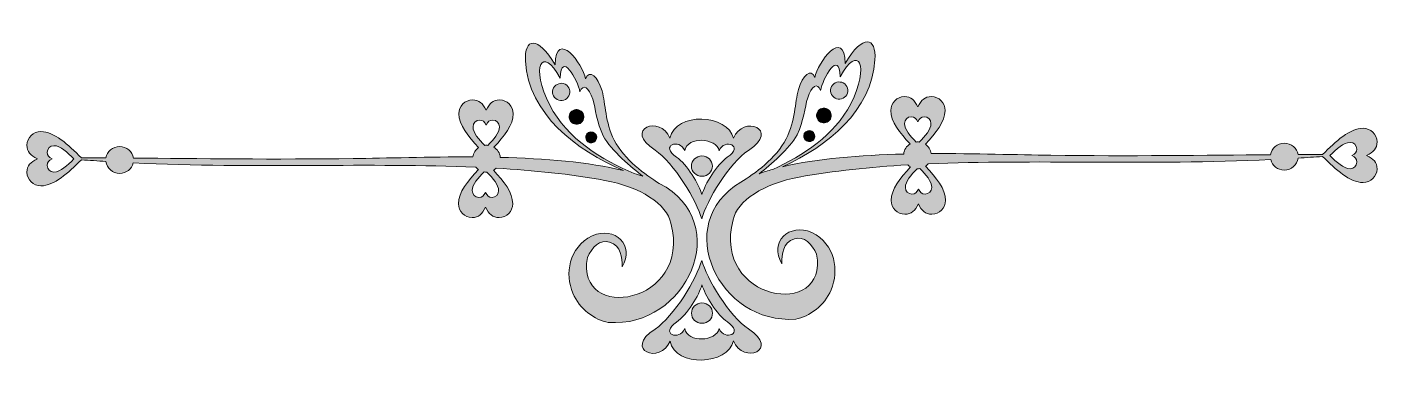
# Model space of a CAD drawing. Header units: inches. Extents: x -536 to 1131, y 214 to 635.
import ezdxf

# ---------------------------------------------------------------- set-up
doc = ezdxf.new("R2010")
doc.units = ezdxf.units.IN
doc.header["$MEASUREMENT"] = 0
doc.layers.add('图层 1', color=7, linetype='Continuous')

# ---------------------------------------------------------------- blocks, each defined once
blk = doc.blocks.new('block 2')
at = {"layer": '图层 1', "true_color": 0xffffff}
h = blk.add_hatch(color=7, dxfattribs=at)
h.dxf.hatch_style = 2
edge = h.paths.add_edge_path()
edge.add_spline(control_points=[(244.8, 442.2), (227.5, 452.9), (201.7, 471.5), (189.2, 495.5), (177.6, 518), (178.8, 540.1), (174.1, 556.4), (169.1, 573.7), (158.6, 584.1), (153.9, 571.2), (150.7, 589.4), (117.4, 633.5), (116.3, 588.6), (94.7, 625.5), (77.8, 621.4), (79.6, 593.2), (83.7, 527.6), (141.9, 483.4), (200.5, 458), (157.7, 468.7), (103.5, 472.9), (48.6, 474.3), (48.1, 479.6), (45, 484.1), (40.6, 486.8), (53.6, 500.6), (64.5, 514.3), (64.5, 528.1), (64.5, 537.6), (57, 545.2), (47.8, 545.2), (39.4, 545.2), (35.2, 541), (31, 532.4), (26.8, 541), (22.6, 545.2), (14.2, 545.2), (5, 545.2), (-2.5, 537.6), (-2.5, 528.1), (-2.5, 514.2), (8.6, 500.3), (21.8, 486.4), (17.9, 483.8), (15.2, 479.6), (14.6, 474.8), (-39.7, 475.1), (-92.5, 473.3), (-133.2, 472.8), (-227.3, 471.6), (-326.5, 472.7), (-404.2, 473.4), (-405.4, 481.4), (-412.5, 487.7), (-421.2, 487.7), (-429.8, 487.7), (-436.8, 481.6), (-438.1, 473.6), (-448.8, 473.7), (-459, 473.7), (-468.4, 473.7), (-485.1, 490.1), (-501.8, 506.1), (-518.5, 506.1), (-527.9, 506.1), (-535.6, 498.6), (-535.6, 489.4), (-535.6, 481), (-531.3, 476.8), (-522.8, 472.6), (-531.3, 468.4), (-535.6, 464.2), (-535.6, 455.9), (-535.6, 446.6), (-527.9, 439.1), (-518.5, 439.1), (-501.8, 439.1), (-485.2, 455), (-468.5, 471.3), (-458.4, 470.6), (-448.3, 469.9), (-438.2, 469.3), (-437.2, 461), (-430, 454.5), (-421.2, 454.5), (-413, 454.5), (-406.1, 460.1), (-404.4, 467.5), (-252.8, 460.4), (-111.6, 467.8), (18.4, 462.2), (19.3, 461.1), (20.4, 460.1), (21.6, 459.2), (8.3, 445.2), (-3.1, 431.1), (-3.1, 417.1), (-3.1, 407.7), (4.4, 400), (13.7, 400), (22.1, 400), (26.2, 404.3), (30.4, 412.8), (34.6, 404.3), (38.8, 400), (47.2, 400), (56.4, 400), (63.9, 407.7), (63.9, 417.1), (63.9, 430.9), (53.1, 444.6), (40.1, 458.4), (41.3, 459.1), (42.6, 459.9), (43.6, 460.9), (89.8, 458.2), (134.5, 453.7), (177.7, 445.9), (220.6, 438.2), (254.7, 416.5), (259.1, 393), (285.7, 292.2), (140.9, 269.5), (156, 350.8), (161.5, 363.1), (171.7, 373.8), (183.3, 369.8), (198, 364.8), (199, 351), (199, 339.1), (214.9, 365.7), (190.1, 389.6), (161.9, 377.5), (132.7, 362.8), (128.2, 330.5), (138.1, 306.7), (146.3, 286.9), (165.1, 273.8), (181.8, 270.6), (278.2, 263.1), (338.4, 392.8), (244.8, 442.2)], knot_values=[0, 0, 0, 0, 1, 1, 1, 2, 2, 2, 3, 3, 3, 4, 4, 4, 5, 5, 5, 6, 6, 6, 7, 7, 7, 8, 8, 8, 9, 9, 9, 10, 10, 10, 11, 11, 11, 12, 12, 12, 13, 13, 13, 14, 14, 14, 15, 15, 15, 16, 16, 16, 17, 17, 17, 18, 18, 18, 19, 19, 19, 20, 20, 20, 21, 21, 21, 22, 22, 22, 23, 23, 23, 24, 24, 24, 25, 25, 25, 26, 26, 26, 27, 27, 27, 28, 28, 28, 29, 29, 29, 30, 30, 30, 31, 31, 31, 32, 32, 32, 33, 33, 33, 34, 34, 34, 35, 35, 35, 36, 36, 36, 37, 37, 37, 38, 38, 38, 39, 39, 39, 40, 40, 40, 41, 41, 41, 42, 42, 42, 43, 43, 43, 44, 44, 44, 45, 45, 45, 46, 46, 46, 47, 47, 47, 47], degree=3, periodic=1)
edge = h.paths.add_edge_path()
edge.add_spline(control_points=[(14.9, 512.1), (14.9, 516.6), (18.6, 520.3), (23, 520.3), (27.1, 520.3), (29.1, 518.3), (31.2, 514.1), (33.2, 518.3), (35.2, 520.3), (39.3, 520.3), (43.8, 520.3), (47.4, 516.6), (47.4, 512.1), (47.4, 504.4), (40.5, 496.8), (33.1, 489.1), (32.6, 489.2), (32.1, 489.3), (31.6, 489.3), (30.8, 489.3), (30.1, 489.2), (29.3, 489.1), (21.9, 496.7), (14.9, 504.4), (14.9, 512.1)], knot_values=[0, 0, 0, 0, 1, 1, 1, 2, 2, 2, 3, 3, 3, 4, 4, 4, 5, 5, 5, 6, 6, 6, 7, 7, 7, 8, 8, 8, 8], degree=3, periodic=1)
edge = h.paths.add_edge_path()
edge.add_spline(control_points=[(-502.4, 456.2), (-507, 456.2), (-510.7, 459.8), (-510.7, 464.3), (-510.7, 468.4), (-508.6, 470.4), (-504.5, 472.4), (-508.6, 474.5), (-510.7, 476.5), (-510.7, 480.6), (-510.7, 485), (-507, 488.7), (-502.4, 488.7), (-494.1, 488.7), (-485.8, 480.6), (-477.6, 472.4), (-485.8, 464.3), (-494.1, 456.2), (-502.4, 456.2)], knot_values=[0, 0, 0, 0, 1, 1, 1, 2, 2, 2, 3, 3, 3, 4, 4, 4, 5, 5, 5, 6, 6, 6, 6], degree=3, periodic=1)
edge = h.paths.add_edge_path()
edge.add_spline(control_points=[(46.5, 433.2), (46.5, 428.6), (42.9, 424.9), (38.4, 424.9), (34.3, 424.9), (32.3, 426.9), (30.3, 431.1), (28.2, 426.9), (26.2, 424.9), (22.1, 424.9), (17.7, 424.9), (14, 428.6), (14, 433.2), (14, 440.9), (21.1, 448.7), (28.7, 456.4), (29.6, 456.3), (30.6, 456.1), (31.6, 456.1), (31.7, 456.1), (31.9, 456.2), (32.1, 456.2), (39.6, 448.5), (46.5, 440.8), (46.5, 433.2)], knot_values=[0, 0, 0, 0, 1, 1, 1, 2, 2, 2, 3, 3, 3, 4, 4, 4, 5, 5, 5, 6, 6, 6, 7, 7, 7, 8, 8, 8, 8], degree=3, periodic=1)
edge = h.paths.add_edge_path()
edge.add_spline(control_points=[(109.6, 538.6), (85.2, 586), (100.2, 613.8), (122.6, 571.9), (123.4, 607.2), (144.3, 569.4), (146.8, 555.1), (150.8, 566), (157.9, 560.3), (162.6, 546.1), (166.5, 534.5), (167.3, 517.1), (175.7, 500.7), (185.2, 482.4), (211.2, 461.7), (224.3, 451), (220.9, 452.2), (217.5, 453.3), (213.9, 454.3), (174.4, 470.7), (130.8, 497.3), (109.6, 538.6)], knot_values=[0, 0, 0, 0, 1, 1, 1, 2, 2, 2, 3, 3, 3, 4, 4, 4, 5, 5, 5, 6, 6, 6, 7, 7, 7, 7], degree=3, periodic=1)
h = blk.add_hatch(color=7, dxfattribs=at)
h.dxf.hatch_style = 2
edge = h.paths.add_edge_path()
edge.add_spline(control_points=[(1117.8, 476.7), (1126.3, 480.9), (1130.6, 485), (1130.6, 493.4), (1130.6, 502.7), (1122.9, 510.2), (1113.5, 510.2), (1096.8, 510.2), (1080.1, 494.2), (1063.4, 477.8), (1053.9, 477.8), (1043.8, 477.8), (1033.1, 477.7), (1031.8, 485.6), (1024.8, 491.7), (1016.2, 491.7), (1007.5, 491.7), (1000.4, 485.5), (999.2, 477.5), (921.5, 476.8), (822.3, 475.7), (728.2, 476.9), (687.5, 477.4), (634.7, 479.2), (580.4, 478.9), (579.8, 483.7), (577.1, 487.8), (573.2, 490.4), (586.4, 504.4), (597.5, 518.3), (597.5, 532.2), (597.5, 541.6), (590, 549.3), (580.7, 549.3), (572.4, 549.3), (568.2, 545), (564, 536.5), (559.8, 545), (555.6, 549.3), (547.2, 549.3), (538, 549.3), (530.5, 541.6), (530.5, 532.2), (530.5, 518.4), (541.4, 504.6), (554.4, 490.8), (550, 488.2), (546.9, 483.6), (546.4, 478.4), (492.5, 477), (439.3, 472.9), (396.8, 462.7), (453.1, 488.5), (507, 531.7), (511, 594.8), (512.8, 623), (495.9, 627.2), (474.2, 590.3), (473.2, 635.2), (439.8, 591), (436.7, 572.8), (432, 585.7), (421.5, 575.3), (416.5, 558), (411.8, 541.8), (413, 519.7), (401.4, 497.2), (388.8, 472.9), (362.6, 454.1), (345.3, 443.6), (258.8, 392.2), (318.6, 267.3), (413.2, 274.7), (429.9, 277.9), (448.7, 291), (456.9, 310.8), (466.8, 334.6), (462.3, 366.9), (433.1, 381.6), (404.9, 393.7), (380.1, 369.8), (396, 343.1), (396, 355.1), (397, 368.9), (411.7, 373.9), (423.3, 377.9), (433.5, 367.1), (439, 354.9), (454.1, 273.6), (309.3, 296.3), (335.9, 397.1), (340.3, 420.6), (374.4, 442.3), (417.3, 450), (460.5, 457.8), (505.2, 462.3), (551.4, 465), (552.4, 464), (553.6, 463.2), (554.9, 462.5), (541.9, 448.7), (531, 434.9), (531, 421.2), (531, 411.7), (538.6, 404.1), (547.8, 404.1), (556.2, 404.1), (560.4, 408.4), (564.5, 416.9), (568.7, 408.4), (572.9, 404.1), (581.3, 404.1), (590.6, 404.1), (598, 411.7), (598, 421.2), (598, 435.2), (586.7, 449.3), (573.4, 463.3), (574.6, 464.1), (575.7, 465.2), (576.6, 466.3), (706.6, 471.9), (847.8, 464.5), (999.4, 471.5), (1001.1, 464.1), (1008, 458.6), (1016.2, 458.6), (1025, 458.6), (1032.2, 465.1), (1033.2, 473.4), (1043.2, 474), (1053.4, 474.7), (1063.5, 475.4), (1080.2, 459.1), (1096.8, 443.2), (1113.5, 443.2), (1122.9, 443.2), (1130.6, 450.7), (1130.6, 459.9), (1130.6, 468.3), (1126.3, 472.5), (1117.8, 476.7)], knot_values=[0, 0, 0, 0, 1, 1, 1, 2, 2, 2, 3, 3, 3, 4, 4, 4, 5, 5, 5, 6, 6, 6, 7, 7, 7, 8, 8, 8, 9, 9, 9, 10, 10, 10, 11, 11, 11, 12, 12, 12, 13, 13, 13, 14, 14, 14, 15, 15, 15, 16, 16, 16, 17, 17, 17, 18, 18, 18, 19, 19, 19, 20, 20, 20, 21, 21, 21, 22, 22, 22, 23, 23, 23, 24, 24, 24, 25, 25, 25, 26, 26, 26, 27, 27, 27, 28, 28, 28, 29, 29, 29, 30, 30, 30, 31, 31, 31, 32, 32, 32, 33, 33, 33, 34, 34, 34, 35, 35, 35, 36, 36, 36, 37, 37, 37, 38, 38, 38, 39, 39, 39, 40, 40, 40, 41, 41, 41, 42, 42, 42, 43, 43, 43, 44, 44, 44, 45, 45, 45, 46, 46, 46, 47, 47, 47, 47], degree=3, periodic=1)
edge = h.paths.add_edge_path()
edge.add_spline(control_points=[(547.6, 516.1), (547.6, 520.7), (551.2, 524.4), (555.7, 524.4), (559.8, 524.4), (561.8, 522.3), (563.8, 518.2), (565.9, 522.3), (567.9, 524.4), (572, 524.4), (576.4, 524.4), (580.1, 520.7), (580.1, 516.1), (580.1, 508.5), (573.1, 500.8), (565.7, 493.1), (564.9, 493.2), (564.2, 493.4), (563.4, 493.4), (562.9, 493.4), (562.4, 493.3), (561.9, 493.2), (554.5, 500.9), (547.6, 508.5), (547.6, 516.1)], knot_values=[0, 0, 0, 0, 1, 1, 1, 2, 2, 2, 3, 3, 3, 4, 4, 4, 5, 5, 5, 6, 6, 6, 7, 7, 7, 8, 8, 8, 8], degree=3, periodic=1)
edge = h.paths.add_edge_path()
edge.add_spline(control_points=[(414.9, 502.3), (423.3, 518.7), (424.1, 536.2), (428, 547.7), (432.7, 561.9), (439.8, 567.6), (443.8, 556.8), (446.2, 571.1), (467.2, 608.9), (468, 573.5), (490.4, 615.5), (505.4, 587.7), (481, 540.2), (461.2, 501.8), (422.1, 476.1), (384.8, 459.5), (379, 457.9), (373.4, 456.1), (368.1, 454.1), (381.6, 465.1), (405.9, 484.8), (414.9, 502.3)], knot_values=[0, 0, 0, 0, 1, 1, 1, 2, 2, 2, 3, 3, 3, 4, 4, 4, 5, 5, 5, 6, 6, 6, 7, 7, 7, 7], degree=3, periodic=1)
edge = h.paths.add_edge_path()
edge.add_spline(control_points=[(581, 437.2), (581, 432.7), (577.3, 429), (572.8, 429), (568.8, 429), (566.8, 431), (564.7, 435.2), (562.7, 431), (560.7, 429), (556.6, 429), (552.1, 429), (548.5, 432.7), (548.5, 437.2), (548.5, 444.9), (555.4, 452.6), (562.9, 460.3), (563.1, 460.3), (563.3, 460.2), (563.5, 460.2), (564.4, 460.2), (565.4, 460.3), (566.3, 460.5), (573.9, 452.7), (581, 445), (581, 437.2)], knot_values=[0, 0, 0, 0, 1, 1, 1, 2, 2, 2, 3, 3, 3, 4, 4, 4, 5, 5, 5, 6, 6, 6, 7, 7, 7, 8, 8, 8, 8], degree=3, periodic=1)
edge = h.paths.add_edge_path()
edge.add_spline(control_points=[(1105.7, 468.4), (1105.7, 463.9), (1102, 460.3), (1097.4, 460.3), (1089.1, 460.3), (1080.8, 468.4), (1072.5, 476.5), (1080.8, 484.6), (1089.1, 492.8), (1097.4, 492.8), (1102, 492.8), (1105.7, 489.1), (1105.7, 484.6), (1105.7, 480.6), (1103.6, 478.5), (1099.5, 476.5), (1103.6, 474.5), (1105.7, 472.4), (1105.7, 468.4)], knot_values=[0, 0, 0, 0, 1, 1, 1, 2, 2, 2, 3, 3, 3, 4, 4, 4, 5, 5, 5, 6, 6, 6, 6], degree=3, periodic=1)
h = blk.add_hatch(color=7, dxfattribs=at)
h.dxf.hatch_style = 2
edge = h.paths.add_edge_path()
edge.add_spline(control_points=[(130.5, 563.4), (125.9, 567.1), (119.2, 566.3), (115.5, 561.7), (111.8, 557.2), (112.5, 550.5), (117.1, 546.8), (121.7, 543.1), (128.4, 543.8), (132.1, 548.4), (135.8, 553), (135, 559.7), (130.5, 563.4)], knot_values=[0, 0, 0, 0, 1, 1, 1, 2, 2, 2, 3, 3, 3, 4, 4, 4, 4], degree=3, periodic=1)
h = blk.add_hatch(color=7, dxfattribs=at)
h.dxf.hatch_style = 2
edge = h.paths.add_edge_path()
edge.add_spline(control_points=[(473.5, 548.4), (478.1, 552.1), (478.8, 558.8), (475.1, 563.4), (471.4, 568), (464.7, 568.7), (460.1, 565), (455.6, 561.3), (454.9, 554.6), (458.5, 550.1), (462.2, 545.5), (468.9, 544.7), (473.5, 548.4)], knot_values=[0, 0, 0, 0, 1, 1, 1, 2, 2, 2, 3, 3, 3, 4, 4, 4, 4], degree=3, periodic=1)
h = blk.add_hatch(color=7, dxfattribs=at)
h.dxf.hatch_style = 2
edge = h.paths.add_edge_path()
edge.add_spline(control_points=[(148.4, 531.3), (144.4, 534.5), (138.7, 533.9), (135.6, 530), (132.4, 526.1), (133.1, 520.3), (137, 517.2), (140.9, 514.1), (146.6, 514.7), (149.7, 518.6), (152.9, 522.5), (152.3, 528.2), (148.4, 531.3)], knot_values=[0, 0, 0, 0, 1, 1, 1, 2, 2, 2, 3, 3, 3, 4, 4, 4, 4], degree=3, periodic=1)
h = blk.add_hatch(color=7, dxfattribs=at)
h.dxf.hatch_style = 2
edge = h.paths.add_edge_path()
edge.add_spline(control_points=[(453.6, 518.9), (457.5, 522), (458.2, 527.7), (455, 531.6), (451.9, 535.5), (446.2, 536.2), (442.3, 533), (438.3, 529.9), (437.7, 524.1), (440.9, 520.2), (444, 516.3), (449.7, 515.7), (453.6, 518.9)], knot_values=[0, 0, 0, 0, 1, 1, 1, 2, 2, 2, 3, 3, 3, 4, 4, 4, 4], degree=3, periodic=1)
h = blk.add_hatch(color=7, dxfattribs=at)
h.dxf.hatch_style = 2
edge = h.paths.add_edge_path()
edge.add_spline(control_points=[(239.5, 483.1), (262.9, 467.9), (291.2, 420.4), (297.1, 398.3), (303.1, 420.4), (331.4, 467.7), (354.8, 482.9), (395, 509.1), (347.9, 527.1), (336.3, 497.8), (330.1, 527.5), (264.4, 531.2), (258, 498), (246.4, 527.4), (199.3, 509.4), (239.5, 483.1)], knot_values=[0, 0, 0, 0, 1, 1, 1, 2, 2, 2, 3, 3, 3, 4, 4, 4, 5, 5, 5, 5], degree=3, periodic=1)
edge = h.paths.add_edge_path()
edge.add_spline(control_points=[(276.2, 482.6), (279.7, 500.6), (315.3, 498.6), (318.7, 482.4), (325, 498.4), (350.5, 488.6), (328.7, 474.4), (316, 466.1), (300.7, 440.4), (297.4, 428.4), (294.2, 440.4), (278.8, 466.2), (266.2, 474.5), (244.3, 488.7), (269.9, 498.5), (276.2, 482.6)], knot_values=[0, 0, 0, 0, 1, 1, 1, 2, 2, 2, 3, 3, 3, 4, 4, 4, 5, 5, 5, 5], degree=3, periodic=1)
h = blk.add_hatch(color=7, dxfattribs=at)
h.dxf.hatch_style = 2
edge = h.paths.add_edge_path()
edge.add_spline(control_points=[(165, 504.2), (162.1, 506.6), (157.9, 506.1), (155.5, 503.2), (153.1, 500.3), (153.6, 496), (156.5, 493.6), (159.4, 491.3), (163.7, 491.7), (166.1, 494.7), (168.4, 497.6), (168, 501.9), (165, 504.2)], knot_values=[0, 0, 0, 0, 1, 1, 1, 2, 2, 2, 3, 3, 3, 4, 4, 4, 4], degree=3, periodic=1)
h = blk.add_hatch(color=7, dxfattribs=at)
h.dxf.hatch_style = 2
edge = h.paths.add_edge_path()
edge.add_spline(control_points=[(434.1, 495.3), (437, 497.6), (437.5, 501.9), (435.1, 504.8), (432.7, 507.8), (428.5, 508.2), (425.5, 505.9), (422.6, 503.5), (422.2, 499.3), (424.5, 496.3), (426.9, 493.4), (431.2, 492.9), (434.1, 495.3)], knot_values=[0, 0, 0, 0, 1, 1, 1, 2, 2, 2, 3, 3, 3, 4, 4, 4, 4], degree=3, periodic=1)
h = blk.add_hatch(color=7, dxfattribs=at)
h.dxf.hatch_style = 2
edge = h.paths.add_edge_path()
edge.add_spline(control_points=[(297.4, 451), (304.6, 451), (310.4, 456.6), (310.4, 463.5), (310.4, 470.4), (304.6, 476), (297.4, 476), (290.3, 476), (284.4, 470.4), (284.4, 463.5), (284.4, 456.6), (290.3, 451), (297.4, 451)], knot_values=[0, 0, 0, 0, 1, 1, 1, 2, 2, 2, 3, 3, 3, 4, 4, 4, 4], degree=3, periodic=1)
h = blk.add_hatch(color=7, dxfattribs=at)
h.dxf.hatch_style = 2
edge = h.paths.add_edge_path()
edge.add_spline(control_points=[(354.8, 262.6), (331.5, 277.9), (303.1, 325.1), (297.2, 347.2), (291.2, 325.1), (262.9, 277.6), (239.6, 262.4), (199.4, 236.2), (246.4, 218.2), (258.1, 247.5), (264.5, 214.3), (330.2, 218.1), (336.3, 247.8), (348, 218.4), (395, 236.4), (354.8, 262.6)], knot_values=[0, 0, 0, 0, 1, 1, 1, 2, 2, 2, 3, 3, 3, 4, 4, 4, 5, 5, 5, 5], degree=3, periodic=1)
edge = h.paths.add_edge_path()
edge.add_spline(control_points=[(318.7, 263.1), (315.4, 247), (279.7, 244.9), (276.2, 263), (269.9, 247), (244.4, 256.8), (266.2, 271), (278.9, 279.3), (294.2, 305.1), (297.5, 317.1), (300.7, 305.1), (316.1, 279.4), (328.8, 271.2), (350.6, 256.9), (325, 247.1), (318.7, 263.1)], knot_values=[0, 0, 0, 0, 1, 1, 1, 2, 2, 2, 3, 3, 3, 4, 4, 4, 5, 5, 5, 5], degree=3, periodic=1)
h = blk.add_hatch(color=7, dxfattribs=at)
h.dxf.hatch_style = 2
edge = h.paths.add_edge_path()
edge.add_spline(control_points=[(297.5, 294.6), (290.3, 294.6), (284.5, 289), (284.5, 282), (284.5, 275.1), (290.3, 269.5), (297.5, 269.5), (304.7, 269.5), (310.5, 275.1), (310.5, 282), (310.5, 289), (304.7, 294.6), (297.5, 294.6)], knot_values=[0, 0, 0, 0, 1, 1, 1, 2, 2, 2, 3, 3, 3, 4, 4, 4, 4], degree=3, periodic=1)
at = {"layer": '图层 1', "lineweight": 0}
for points, knots in [([(244.8, 442.2), (227.5, 452.9), (201.7, 471.5), (189.2, 495.5), (177.6, 518), (178.8, 540.1), (174.1, 556.4), (169.1, 573.7), (158.6, 584.1), (153.9, 571.2), (150.7, 589.4), (117.4, 633.5), (116.3, 588.6), (94.7, 625.5), (77.8, 621.4), (79.6, 593.2), (83.7, 527.6), (141.9, 483.4), (200.5, 458), (157.7, 468.7), (103.5, 472.9), (48.6, 474.3), (48.1, 479.6), (45, 484.1), (40.6, 486.8), (53.6, 500.6), (64.5, 514.3), (64.5, 528.1), (64.5, 537.6), (57, 545.2), (47.8, 545.2), (39.4, 545.2), (35.2, 541), (31, 532.4), (26.8, 541), (22.6, 545.2), (14.2, 545.2), (5, 545.2), (-2.5, 537.6), (-2.5, 528.1), (-2.5, 514.2), (8.6, 500.3), (21.8, 486.4), (17.9, 483.8), (15.2, 479.6), (14.6, 474.8), (-39.7, 475.1), (-92.5, 473.3), (-133.2, 472.8), (-227.3, 471.6), (-326.5, 472.7), (-404.2, 473.4), (-405.4, 481.4), (-412.5, 487.7), (-421.2, 487.7), (-429.8, 487.7), (-436.8, 481.6), (-438.1, 473.6), (-448.8, 473.7), (-459, 473.7), (-468.4, 473.7), (-485.1, 490.1), (-501.8, 506.1), (-518.5, 506.1), (-527.9, 506.1), (-535.6, 498.6), (-535.6, 489.4), (-535.6, 481), (-531.3, 476.8), (-522.8, 472.6), (-531.3, 468.4), (-535.6, 464.2), (-535.6, 455.9), (-535.6, 446.6), (-527.9, 439.1), (-518.5, 439.1), (-501.8, 439.1), (-485.2, 455), (-468.5, 471.3), (-458.4, 470.6), (-448.3, 469.9), (-438.2, 469.3), (-437.2, 461), (-430, 454.5), (-421.2, 454.5), (-413, 454.5), (-406.1, 460.1), (-404.4, 467.5), (-252.8, 460.4), (-111.6, 467.8), (18.4, 462.2), (19.3, 461.1), (20.4, 460.1), (21.6, 459.2), (8.3, 445.2), (-3.1, 431.1), (-3.1, 417.1), (-3.1, 407.7), (4.4, 400), (13.7, 400), (22.1, 400), (26.2, 404.3), (30.4, 412.8), (34.6, 404.3), (38.8, 400), (47.2, 400), (56.4, 400), (63.9, 407.7), (63.9, 417.1), (63.9, 430.9), (53.1, 444.6), (40.1, 458.4), (41.3, 459.1), (42.6, 459.9), (43.6, 460.9), (89.8, 458.2), (134.5, 453.7), (177.7, 445.9), (220.6, 438.2), (254.7, 416.5), (259.1, 393), (285.7, 292.2), (140.9, 269.5), (156, 350.8), (161.5, 363.1), (171.7, 373.8), (183.3, 369.8), (198, 364.8), (199, 351), (199, 339.1), (214.9, 365.7), (190.1, 389.6), (161.9, 377.5), (132.7, 362.8), (128.2, 330.5), (138.1, 306.7), (146.3, 286.9), (165.1, 273.8), (181.8, 270.6), (278.2, 263.1), (338.4, 392.8), (244.8, 442.2)], [0, 0, 0, 0, 1, 1, 1, 2, 2, 2, 3, 3, 3, 4, 4, 4, 5, 5, 5, 6, 6, 6, 7, 7, 7, 8, 8, 8, 9, 9, 9, 10, 10, 10, 11, 11, 11, 12, 12, 12, 13, 13, 13, 14, 14, 14, 15, 15, 15, 16, 16, 16, 17, 17, 17, 18, 18, 18, 19, 19, 19, 20, 20, 20, 21, 21, 21, 22, 22, 22, 23, 23, 23, 24, 24, 24, 25, 25, 25, 26, 26, 26, 27, 27, 27, 28, 28, 28, 29, 29, 29, 30, 30, 30, 31, 31, 31, 32, 32, 32, 33, 33, 33, 34, 34, 34, 35, 35, 35, 36, 36, 36, 37, 37, 37, 38, 38, 38, 39, 39, 39, 40, 40, 40, 41, 41, 41, 42, 42, 42, 43, 43, 43, 44, 44, 44, 45, 45, 45, 46, 46, 46, 47, 47, 47, 47]), ([(1117.8, 476.7), (1126.3, 480.9), (1130.6, 485), (1130.6, 493.4), (1130.6, 502.7), (1122.9, 510.2), (1113.5, 510.2), (1096.8, 510.2), (1080.1, 494.2), (1063.4, 477.8), (1053.9, 477.8), (1043.8, 477.8), (1033.1, 477.7), (1031.8, 485.6), (1024.8, 491.7), (1016.2, 491.7), (1007.5, 491.7), (1000.4, 485.5), (999.2, 477.5), (921.5, 476.8), (822.3, 475.7), (728.2, 476.9), (687.5, 477.4), (634.7, 479.2), (580.4, 478.9), (579.8, 483.7), (577.1, 487.8), (573.2, 490.4), (586.4, 504.4), (597.5, 518.3), (597.5, 532.2), (597.5, 541.6), (590, 549.3), (580.7, 549.3), (572.4, 549.3), (568.2, 545), (564, 536.5), (559.8, 545), (555.6, 549.3), (547.2, 549.3), (538, 549.3), (530.5, 541.6), (530.5, 532.2), (530.5, 518.4), (541.4, 504.6), (554.4, 490.8), (550, 488.2), (546.9, 483.6), (546.4, 478.4), (492.5, 477), (439.3, 472.9), (396.8, 462.7), (453.1, 488.5), (507, 531.7), (511, 594.8), (512.8, 623), (495.9, 627.2), (474.2, 590.3), (473.2, 635.2), (439.8, 591), (436.7, 572.8), (432, 585.7), (421.5, 575.3), (416.5, 558), (411.8, 541.8), (413, 519.7), (401.4, 497.2), (388.8, 472.9), (362.6, 454.1), (345.3, 443.6), (258.8, 392.2), (318.6, 267.3), (413.2, 274.7), (429.9, 277.9), (448.7, 291), (456.9, 310.8), (466.8, 334.6), (462.3, 366.9), (433.1, 381.6), (404.9, 393.7), (380.1, 369.8), (396, 343.1), (396, 355.1), (397, 368.9), (411.7, 373.9), (423.3, 377.9), (433.5, 367.1), (439, 354.9), (454.1, 273.6), (309.3, 296.3), (335.9, 397.1), (340.3, 420.6), (374.4, 442.3), (417.3, 450), (460.5, 457.8), (505.2, 462.3), (551.4, 465), (552.4, 464), (553.6, 463.2), (554.9, 462.5), (541.9, 448.7), (531, 434.9), (531, 421.2), (531, 411.7), (538.6, 404.1), (547.8, 404.1), (556.2, 404.1), (560.4, 408.4), (564.5, 416.9), (568.7, 408.4), (572.9, 404.1), (581.3, 404.1), (590.6, 404.1), (598, 411.7), (598, 421.2), (598, 435.2), (586.7, 449.3), (573.4, 463.3), (574.6, 464.1), (575.7, 465.2), (576.6, 466.3), (706.6, 471.9), (847.8, 464.5), (999.4, 471.5), (1001.1, 464.1), (1008, 458.6), (1016.2, 458.6), (1025, 458.6), (1032.2, 465.1), (1033.2, 473.4), (1043.2, 474), (1053.4, 474.7), (1063.5, 475.4), (1080.2, 459.1), (1096.8, 443.2), (1113.5, 443.2), (1122.9, 443.2), (1130.6, 450.7), (1130.6, 459.9), (1130.6, 468.3), (1126.3, 472.5), (1117.8, 476.7)], [0, 0, 0, 0, 1, 1, 1, 2, 2, 2, 3, 3, 3, 4, 4, 4, 5, 5, 5, 6, 6, 6, 7, 7, 7, 8, 8, 8, 9, 9, 9, 10, 10, 10, 11, 11, 11, 12, 12, 12, 13, 13, 13, 14, 14, 14, 15, 15, 15, 16, 16, 16, 17, 17, 17, 18, 18, 18, 19, 19, 19, 20, 20, 20, 21, 21, 21, 22, 22, 22, 23, 23, 23, 24, 24, 24, 25, 25, 25, 26, 26, 26, 27, 27, 27, 28, 28, 28, 29, 29, 29, 30, 30, 30, 31, 31, 31, 32, 32, 32, 33, 33, 33, 34, 34, 34, 35, 35, 35, 36, 36, 36, 37, 37, 37, 38, 38, 38, 39, 39, 39, 40, 40, 40, 41, 41, 41, 42, 42, 42, 43, 43, 43, 44, 44, 44, 45, 45, 45, 46, 46, 46, 47, 47, 47, 47]), ([(109.6, 538.6), (85.2, 586), (100.2, 613.8), (122.6, 571.9), (123.4, 607.2), (144.3, 569.4), (146.8, 555.1), (150.8, 566), (157.9, 560.3), (162.6, 546.1), (166.5, 534.5), (167.3, 517.1), (175.7, 500.7), (185.2, 482.4), (211.2, 461.7), (224.3, 451), (220.9, 452.2), (217.5, 453.3), (213.9, 454.3), (174.4, 470.7), (130.8, 497.3), (109.6, 538.6)], [0, 0, 0, 0, 1, 1, 1, 2, 2, 2, 3, 3, 3, 4, 4, 4, 5, 5, 5, 6, 6, 6, 7, 7, 7, 7]), ([(414.9, 502.3), (423.3, 518.7), (424.1, 536.2), (428, 547.7), (432.7, 561.9), (439.8, 567.6), (443.8, 556.8), (446.2, 571.1), (467.2, 608.9), (468, 573.5), (490.4, 615.5), (505.4, 587.7), (481, 540.2), (461.2, 501.8), (422.1, 476.1), (384.8, 459.5), (379, 457.9), (373.4, 456.1), (368.1, 454.1), (381.6, 465.1), (405.9, 484.8), (414.9, 502.3)], [0, 0, 0, 0, 1, 1, 1, 2, 2, 2, 3, 3, 3, 4, 4, 4, 5, 5, 5, 6, 6, 6, 7, 7, 7, 7]), ([(130.5, 563.4), (125.9, 567.1), (119.2, 566.3), (115.5, 561.7), (111.8, 557.2), (112.5, 550.5), (117.1, 546.8), (121.7, 543.1), (128.4, 543.8), (132.1, 548.4), (135.8, 553), (135, 559.7), (130.5, 563.4)], [0, 0, 0, 0, 1, 1, 1, 2, 2, 2, 3, 3, 3, 4, 4, 4, 4]), ([(473.5, 548.4), (478.1, 552.1), (478.8, 558.8), (475.1, 563.4), (471.4, 568), (464.7, 568.7), (460.1, 565), (455.6, 561.3), (454.9, 554.6), (458.5, 550.1), (462.2, 545.5), (468.9, 544.7), (473.5, 548.4)], [0, 0, 0, 0, 1, 1, 1, 2, 2, 2, 3, 3, 3, 4, 4, 4, 4]), ([(148.4, 531.3), (144.4, 534.5), (138.7, 533.9), (135.6, 530), (132.4, 526.1), (133.1, 520.3), (137, 517.2), (140.9, 514.1), (146.6, 514.7), (149.7, 518.6), (152.9, 522.5), (152.3, 528.2), (148.4, 531.3)], [0, 0, 0, 0, 1, 1, 1, 2, 2, 2, 3, 3, 3, 4, 4, 4, 4]), ([(453.6, 518.9), (457.5, 522), (458.2, 527.7), (455, 531.6), (451.9, 535.5), (446.2, 536.2), (442.3, 533), (438.3, 529.9), (437.7, 524.1), (440.9, 520.2), (444, 516.3), (449.7, 515.7), (453.6, 518.9)], [0, 0, 0, 0, 1, 1, 1, 2, 2, 2, 3, 3, 3, 4, 4, 4, 4]), ([(14.9, 512.1), (14.9, 516.6), (18.6, 520.3), (23, 520.3), (27.1, 520.3), (29.1, 518.3), (31.2, 514.1), (33.2, 518.3), (35.2, 520.3), (39.3, 520.3), (43.8, 520.3), (47.4, 516.6), (47.4, 512.1), (47.4, 504.4), (40.5, 496.8), (33.1, 489.1), (32.6, 489.2), (32.1, 489.3), (31.6, 489.3), (30.8, 489.3), (30.1, 489.2), (29.3, 489.1), (21.9, 496.7), (14.9, 504.4), (14.9, 512.1)], [0, 0, 0, 0, 1, 1, 1, 2, 2, 2, 3, 3, 3, 4, 4, 4, 5, 5, 5, 6, 6, 6, 7, 7, 7, 8, 8, 8, 8]), ([(239.5, 483.1), (262.9, 467.9), (291.2, 420.4), (297.1, 398.3), (303.1, 420.4), (331.4, 467.7), (354.8, 482.9), (395, 509.1), (347.9, 527.1), (336.3, 497.8), (330.1, 527.5), (264.4, 531.2), (258, 498), (246.4, 527.4), (199.3, 509.4), (239.5, 483.1)], [0, 0, 0, 0, 1, 1, 1, 2, 2, 2, 3, 3, 3, 4, 4, 4, 5, 5, 5, 5]), ([(547.6, 516.1), (547.6, 520.7), (551.2, 524.4), (555.7, 524.4), (559.8, 524.4), (561.8, 522.3), (563.8, 518.2), (565.9, 522.3), (567.9, 524.4), (572, 524.4), (576.4, 524.4), (580.1, 520.7), (580.1, 516.1), (580.1, 508.5), (573.1, 500.8), (565.7, 493.1), (564.9, 493.2), (564.2, 493.4), (563.4, 493.4), (562.9, 493.4), (562.4, 493.3), (561.9, 493.2), (554.5, 500.9), (547.6, 508.5), (547.6, 516.1)], [0, 0, 0, 0, 1, 1, 1, 2, 2, 2, 3, 3, 3, 4, 4, 4, 5, 5, 5, 6, 6, 6, 7, 7, 7, 8, 8, 8, 8]), ([(165, 504.2), (162.1, 506.6), (157.9, 506.1), (155.5, 503.2), (153.1, 500.3), (153.6, 496), (156.5, 493.6), (159.4, 491.3), (163.7, 491.7), (166.1, 494.7), (168.4, 497.6), (168, 501.9), (165, 504.2)], [0, 0, 0, 0, 1, 1, 1, 2, 2, 2, 3, 3, 3, 4, 4, 4, 4]), ([(276.2, 482.6), (279.7, 500.6), (315.3, 498.6), (318.7, 482.4), (325, 498.4), (350.5, 488.6), (328.7, 474.4), (316, 466.1), (300.7, 440.4), (297.4, 428.4), (294.2, 440.4), (278.8, 466.2), (266.2, 474.5), (244.3, 488.7), (269.9, 498.5), (276.2, 482.6)], [0, 0, 0, 0, 1, 1, 1, 2, 2, 2, 3, 3, 3, 4, 4, 4, 5, 5, 5, 5]), ([(434.1, 495.3), (437, 497.6), (437.5, 501.9), (435.1, 504.8), (432.7, 507.8), (428.5, 508.2), (425.5, 505.9), (422.6, 503.5), (422.2, 499.3), (424.5, 496.3), (426.9, 493.4), (431.2, 492.9), (434.1, 495.3)], [0, 0, 0, 0, 1, 1, 1, 2, 2, 2, 3, 3, 3, 4, 4, 4, 4]), ([(-502.4, 456.2), (-507, 456.2), (-510.7, 459.8), (-510.7, 464.3), (-510.7, 468.4), (-508.6, 470.4), (-504.5, 472.4), (-508.6, 474.5), (-510.7, 476.5), (-510.7, 480.6), (-510.7, 485), (-507, 488.7), (-502.4, 488.7), (-494.1, 488.7), (-485.8, 480.6), (-477.6, 472.4), (-485.8, 464.3), (-494.1, 456.2), (-502.4, 456.2)], [0, 0, 0, 0, 1, 1, 1, 2, 2, 2, 3, 3, 3, 4, 4, 4, 5, 5, 5, 6, 6, 6, 6]), ([(1105.7, 468.4), (1105.7, 463.9), (1102, 460.3), (1097.4, 460.3), (1089.1, 460.3), (1080.8, 468.4), (1072.5, 476.5), (1080.8, 484.6), (1089.1, 492.8), (1097.4, 492.8), (1102, 492.8), (1105.7, 489.1), (1105.7, 484.6), (1105.7, 480.6), (1103.6, 478.5), (1099.5, 476.5), (1103.6, 474.5), (1105.7, 472.4), (1105.7, 468.4)], [0, 0, 0, 0, 1, 1, 1, 2, 2, 2, 3, 3, 3, 4, 4, 4, 5, 5, 5, 6, 6, 6, 6]), ([(297.4, 451), (304.6, 451), (310.4, 456.6), (310.4, 463.5), (310.4, 470.4), (304.6, 476), (297.4, 476), (290.3, 476), (284.4, 470.4), (284.4, 463.5), (284.4, 456.6), (290.3, 451), (297.4, 451)], [0, 0, 0, 0, 1, 1, 1, 2, 2, 2, 3, 3, 3, 4, 4, 4, 4]), ([(46.5, 433.2), (46.5, 428.6), (42.9, 424.9), (38.4, 424.9), (34.3, 424.9), (32.3, 426.9), (30.3, 431.1), (28.2, 426.9), (26.2, 424.9), (22.1, 424.9), (17.7, 424.9), (14, 428.6), (14, 433.2), (14, 440.9), (21.1, 448.7), (28.7, 456.4), (29.6, 456.3), (30.6, 456.1), (31.6, 456.1), (31.7, 456.1), (31.9, 456.2), (32.1, 456.2), (39.6, 448.5), (46.5, 440.8), (46.5, 433.2)], [0, 0, 0, 0, 1, 1, 1, 2, 2, 2, 3, 3, 3, 4, 4, 4, 5, 5, 5, 6, 6, 6, 7, 7, 7, 8, 8, 8, 8]), ([(581, 437.2), (581, 432.7), (577.3, 429), (572.8, 429), (568.8, 429), (566.8, 431), (564.7, 435.2), (562.7, 431), (560.7, 429), (556.6, 429), (552.1, 429), (548.5, 432.7), (548.5, 437.2), (548.5, 444.9), (555.4, 452.6), (562.9, 460.3), (563.1, 460.3), (563.3, 460.2), (563.5, 460.2), (564.4, 460.2), (565.4, 460.3), (566.3, 460.5), (573.9, 452.7), (581, 445), (581, 437.2)], [0, 0, 0, 0, 1, 1, 1, 2, 2, 2, 3, 3, 3, 4, 4, 4, 5, 5, 5, 6, 6, 6, 7, 7, 7, 8, 8, 8, 8]), ([(354.8, 262.6), (331.5, 277.9), (303.1, 325.1), (297.2, 347.2), (291.2, 325.1), (262.9, 277.6), (239.6, 262.4), (199.4, 236.2), (246.4, 218.2), (258.1, 247.5), (264.5, 214.3), (330.2, 218.1), (336.3, 247.8), (348, 218.4), (395, 236.4), (354.8, 262.6)], [0, 0, 0, 0, 1, 1, 1, 2, 2, 2, 3, 3, 3, 4, 4, 4, 5, 5, 5, 5]), ([(318.7, 263.1), (315.4, 247), (279.7, 244.9), (276.2, 263), (269.9, 247), (244.4, 256.8), (266.2, 271), (278.9, 279.3), (294.2, 305.1), (297.5, 317.1), (300.7, 305.1), (316.1, 279.4), (328.8, 271.2), (350.6, 256.9), (325, 247.1), (318.7, 263.1)], [0, 0, 0, 0, 1, 1, 1, 2, 2, 2, 3, 3, 3, 4, 4, 4, 5, 5, 5, 5]), ([(297.5, 294.6), (290.3, 294.6), (284.5, 289), (284.5, 282), (284.5, 275.1), (290.3, 269.5), (297.5, 269.5), (304.7, 269.5), (310.5, 275.1), (310.5, 282), (310.5, 289), (304.7, 294.6), (297.5, 294.6)], [0, 0, 0, 0, 1, 1, 1, 2, 2, 2, 3, 3, 3, 4, 4, 4, 4])]:
    blk.add_open_spline(points, degree=3, knots=knots, dxfattribs=at)

msp = doc.modelspace()

# ---------------------------------------------------------------- block references
at = {"layer": '图层 1'}
msp.add_blockref('block 2', (0, 0), dxfattribs=at)

doc.saveas('drawing.dxf')
